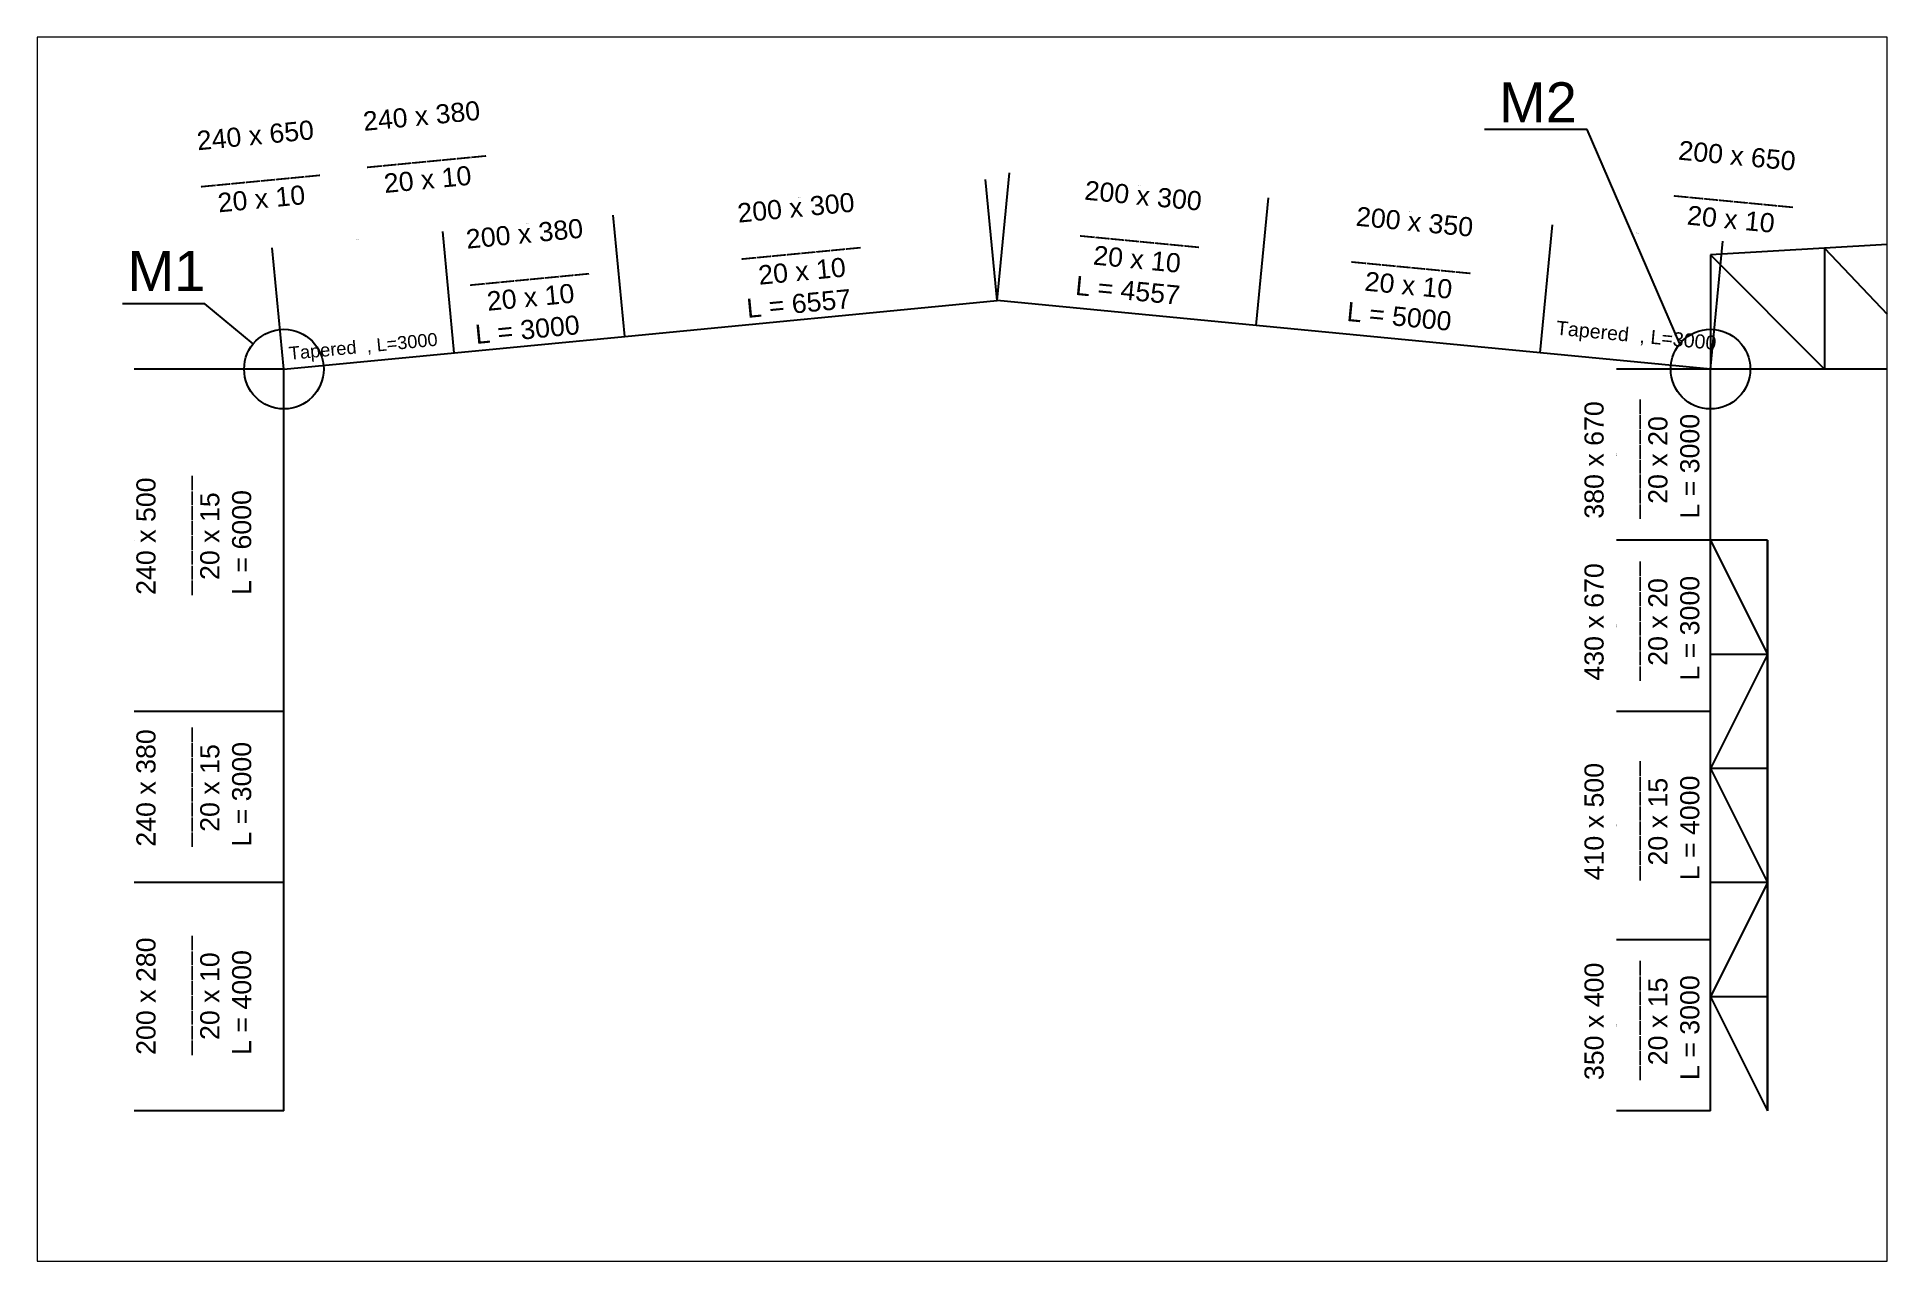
# Paper-space layout 'Layout2' of a CAD drawing. Header units: inches. Extents: x 0.4 to 16.2, y 0.2 to 10.6.
# The model-space entities are those that its viewports show. They can reach past a viewport. Long polylines and large blocks are cut down to what shows.
import ezdxf

# ---------------------------------------------------------------- set-up
doc = ezdxf.new("R2010")
doc.units = ezdxf.units.IN
doc.header["$LTSCALE"] = 100
doc.header["$MEASUREMENT"] = 0
for name, color, linetype in [('connection', 50, 'Continuous'), ('initial layout', 7, 'Continuous'), ('sections', 3, 'Continuous')]:
    doc.layers.add(name, color=color, linetype=linetype)
doc.layers.add('viewports', color=7, linetype='Continuous', plot=False)
doc.styles.get("Standard").update_dxf_attribs({"font": 'arial.ttf'})
doc.dimstyles.new('section', dxfattribs={"dimtxt": 1e-05, "dimasz": 15, "dimexe": 0.0625, "dimexo": 0.0625, "dimgap": 10, "dimtad": 0, "dimtoh": 1, "dimzin": 0, "dimdsep": 46, "dimtxsty": 'Standard', "dimblk": 'OBLIQUE', "dimcen": 0.09, "dimsd1": 1, "dimsd2": 1, "dimclrd": 256, "dimclre": 256, "dimclrt": 256, "dimadec": 0, "dimazin": 0, "dimtfac": 1, "dimtofl": 0, "dimtmove": 0, "dimatfit": 3, "dimfxl": 1, "dimtfillclr": 256, "dimtolj": 1, "dimtzin": 0, "dimlwe": -1, "dimarcsym": 0})

# ---------------------------------------------------------------- blocks, each defined once
blk = doc.blocks.new('*D27')
at = {"layer": 'Defpoints', "color": 0}
for p in [(539552, 247370), (542177, 247370), (542177, 243370)]:
    blk.add_point(p, dxfattribs=at)
at = {"layer": 'sections', "transparency": 16777216}
for p, q in [((542177, 247370), (539552, 247370)), ((542177, 243370), (539552, 243370))]:
    blk.add_line(p, q, dxfattribs=at)
at = {"layer": 'sections', "transparency": 16777216, "insert": (539552, 245370), "char_height": 0.00001, "attachment_point": 5, "rotation": 90}
blk.add_mtext('\\A1;4000.00', dxfattribs=at)
blk = doc.blocks.new('_Oblique')
at = {"color": 0, "linetype": 'ByBlock', "lineweight": -2}
blk.add_line((-0.5, -0.5), (0.5, 0.5), dxfattribs=at)
blk = doc.blocks.new('*D28')
at = {"layer": 'Defpoints', "color": 0}
for p in [(544959, 258782), (545163, 256657), (542177, 256370)]:
    blk.add_point(p, dxfattribs=at)
at = {"layer": 'sections', "transparency": 16777216}
for p, q in [((545163, 256657), (544959, 258782)), ((542177, 256370), (541973, 258496))]:
    blk.add_line(p, q, dxfattribs=at)
at = {"layer": 'sections', "transparency": 16777216, "insert": (543466, 258639), "char_height": 10, "attachment_point": 5, "rotation": 5.4836}
blk.add_mtext('\\A1;3000.00', dxfattribs=at)
blk = doc.blocks.new('*D29')
at = {"layer": 'Defpoints', "color": 0}
for p in [(547946, 259069), (548150, 256944), (545163, 256657)]:
    blk.add_point(p, dxfattribs=at)
at = {"layer": 'sections', "transparency": 16777216}
for p, q in [((548150, 256944), (547946, 259069)), ((545163, 256657), (544959, 258782))]:
    blk.add_line(p, q, dxfattribs=at)
at = {"layer": 'sections', "transparency": 16777216, "insert": (546452, 258926), "char_height": 10, "attachment_point": 5, "rotation": 5.4836}
blk.add_mtext('\\A1;3000.00', dxfattribs=at)
blk = doc.blocks.new('*D30')
at = {"layer": 'Defpoints', "color": 0}
for p in [(554473, 259696), (554677, 257570), (548150, 256944)]:
    blk.add_point(p, dxfattribs=at)
at = {"layer": 'sections', "transparency": 16777216}
for p, q in [((554677, 257570), (554473, 259696)), ((548150, 256944), (547946, 259069))]:
    blk.add_line(p, q, dxfattribs=at)
at = {"layer": 'sections', "transparency": 16777216, "insert": (551209, 259382), "char_height": 10, "attachment_point": 5, "rotation": 5.4836}
blk.add_mtext('\\A1;6557.47', dxfattribs=at)
blk = doc.blocks.new('*D31')
at = {"layer": 'Defpoints', "color": 0}
for p in [(559429, 259374), (554677, 257570), (559214, 257135)]:
    blk.add_point(p, dxfattribs=at)
at = {"layer": 'sections', "transparency": 16777216}
for p, q in [((554677, 257570), (554892, 259810)), ((559214, 257135), (559429, 259374))]:
    blk.add_line(p, q, dxfattribs=at)
at = {"layer": 'sections', "transparency": 16777216, "insert": (557160, 259592), "char_height": 10, "attachment_point": 5, "rotation": 354.5164}
blk.add_mtext('\\A1;4557.47', dxfattribs=at)
blk = doc.blocks.new('*D32')
at = {"layer": 'Defpoints', "color": 0}
for p in [(564406, 258896), (559214, 257135), (564191, 256657)]:
    blk.add_point(p, dxfattribs=at)
at = {"layer": 'sections', "transparency": 16777216}
for p, q in [((559214, 257135), (559429, 259374)), ((564191, 256657), (564406, 258896))]:
    blk.add_line(p, q, dxfattribs=at)
at = {"layer": 'sections', "transparency": 16777216, "insert": (561917, 259135), "char_height": 10, "attachment_point": 5, "rotation": 354.5164}
blk.add_mtext('\\A1;5000.00', dxfattribs=at)
blk = doc.blocks.new('*D33')
at = {"layer": 'Defpoints', "color": 0}
for p in [(567392, 258610), (564191, 256657), (567177, 256370)]:
    blk.add_point(p, dxfattribs=at)
at = {"layer": 'sections', "transparency": 16777216}
for p, q in [((564191, 256657), (564406, 258896)), ((567177, 256370), (567392, 258610))]:
    blk.add_line(p, q, dxfattribs=at)
at = {"layer": 'sections', "transparency": 16777216, "insert": (565899, 258753), "char_height": 10, "attachment_point": 5, "rotation": 354.5164}
blk.add_mtext('\\A1;3000.00', dxfattribs=at)
blk = doc.blocks.new('*D34')
at = {"layer": 'Defpoints', "color": 0}
for p in [(565532, 246370), (567177, 246370), (567177, 243370)]:
    blk.add_point(p, dxfattribs=at)
at = {"layer": 'sections', "transparency": 16777216}
for p, q in [((567177, 246370), (565532, 246370)), ((567177, 243370), (565532, 243370))]:
    blk.add_line(p, q, dxfattribs=at)
at = {"layer": 'sections', "transparency": 16777216, "insert": (565532, 244870), "char_height": 10, "attachment_point": 5, "rotation": 90}
blk.add_mtext('\\A1;3000.00', dxfattribs=at)
blk = doc.blocks.new('*D35')
at = {"layer": 'Defpoints', "color": 0}
for p in [(565532, 250370), (567177, 250370), (567177, 246370)]:
    blk.add_point(p, dxfattribs=at)
at = {"layer": 'sections', "transparency": 16777216}
for p, q in [((567177, 250370), (565532, 250370)), ((567177, 246370), (565532, 246370))]:
    blk.add_line(p, q, dxfattribs=at)
at = {"layer": 'sections', "transparency": 16777216, "insert": (565532, 248370), "char_height": 10, "attachment_point": 5, "rotation": 90}
blk.add_mtext('\\A1;4000.00', dxfattribs=at)
blk = doc.blocks.new('*D36')
at = {"layer": 'Defpoints', "color": 0}
for p in [(565532, 253370), (567177, 253370), (567177, 250370)]:
    blk.add_point(p, dxfattribs=at)
at = {"layer": 'sections', "transparency": 16777216}
for p, q in [((567177, 253370), (565532, 253370)), ((567177, 250370), (565532, 250370))]:
    blk.add_line(p, q, dxfattribs=at)
at = {"layer": 'sections', "transparency": 16777216, "insert": (565532, 251870), "char_height": 10, "attachment_point": 5, "rotation": 90}
blk.add_mtext('\\A1;3000.00', dxfattribs=at)
blk = doc.blocks.new('*D37')
at = {"layer": 'Defpoints', "color": 0}
for p in [(565532, 256370), (567177, 256370), (567177, 253370)]:
    blk.add_point(p, dxfattribs=at)
at = {"layer": 'sections', "transparency": 16777216}
for p, q in [((567177, 256370), (565532, 256370)), ((567177, 253370), (565532, 253370))]:
    blk.add_line(p, q, dxfattribs=at)
at = {"layer": 'sections', "transparency": 16777216, "insert": (565532, 254870), "char_height": 10, "attachment_point": 5, "rotation": 90}
blk.add_mtext('\\A1;3000.00', dxfattribs=at)
blk = doc.blocks.new('*D50')
at = {"layer": 'Defpoints', "color": 0}
for p in [(539552, 256370), (542177, 256370), (542177, 250370)]:
    blk.add_point(p, dxfattribs=at)
at = {"layer": 'sections', "transparency": 16777216}
for p, q in [((542177, 256370), (539552, 256370)), ((542177, 250370), (539552, 250370))]:
    blk.add_line(p, q, dxfattribs=at)
at = {"layer": 'sections', "transparency": 16777216, "insert": (539552, 253370), "char_height": 10, "attachment_point": 5, "rotation": 90}
blk.add_mtext('\\A1;6000.00', dxfattribs=at)

msp = doc.modelspace()

# ---------------------------------------------------------------- linework, layer by layer
at = {"layer": 'connection'}
for p, q in [((565015.02, 260567.715), (563218.637, 260567.715)), ((566638.426, 256813.168), (565015.02, 260567.715)), ((540789.078, 257511.481), (539348.45, 257511.481)), ((541638.426, 256813.168), (540789.078, 257511.481))]:
    msp.add_line(p, q, dxfattribs=at)
for centre in [(542176.999, 256370.366), (567176.999, 256370.366)]:
    msp.add_circle(centre, 697.234, dxfattribs=at)
at = {"layer": 'initial layout'}
for p, q in [((587176.999, 259570.366), (567176.999, 258370.366)), ((569176.999, 258490.366), (569176.999, 256370.366)), ((569176.999, 258490.366), (571176.999, 256370.366)), ((567176.999, 258370.366), (567176.999, 256370.366)), ((567176.999, 258370.366), (569176.999, 256370.366)), ((548149.541, 256943.73), (554676.999, 257570.366)), ((559213.61, 257134.851), (554676.999, 257570.366)), ((564190.728, 256657.048), (559213.61, 257134.851)), ((545163.27, 256657.048), (548149.541, 256943.73)), ((542176.999, 256370.366), (545163.27, 256657.048)), ((567176.999, 256370.366), (564190.728, 256657.048)), ((542176.999, 250370.366), (542176.999, 256370.366)), ((607176.999, 256370.366), (567176.999, 256370.366)), ((567176.999, 253370.366), (567176.999, 256370.366)), ((568176.999, 253370.366), (567176.999, 253370.366)), ((567176.999, 253370.366), (568176.999, 251370.366)), ((567176.999, 250370.366), (567176.999, 253370.366)), ((568176.999, 253370.366), (568176.999, 243370.366)), ((568176.999, 243370.366), (568176.999, 253370.366)), ((568176.999, 251370.366), (567176.999, 251370.366)), ((568176.999, 251370.366), (567176.999, 249370.366)), ((542176.999, 247370.366), (542176.999, 250370.366)), ((567176.999, 246370.366), (567176.999, 250370.366)), ((568176.999, 249370.366), (567176.999, 249370.366)), ((567176.999, 249370.366), (568176.999, 247370.366)), ((542176.999, 243370.366), (542176.999, 247370.366)), ((568176.999, 247370.366), (567176.999, 247370.366)), ((568176.999, 247370.366), (567176.999, 245370.366)), ((567176.999, 243370.366), (567176.999, 246370.366)), ((568176.999, 245370.366), (567176.999, 245370.366)), ((567176.999, 245370.366), (568176.999, 243370.366))]:
    msp.add_line(p, q, dxfattribs=at)

# ---------------------------------------------------------------- texts
at = {"layer": 'connection'}
for s, p in [('M2', (563472.7, 260694.296)), ('M1', (539436.294, 257739.704))]:
    msp.add_text(s, height=702.7444, dxfattribs=at).set_placement(p)
at = {"layer": 'sections'}
for height, rotation, p in [(246.10008, 354.5164096, (564462.167, 256974.898)), (228.35228, 5.4835904, (542275.231, 256531.571))]:
    msp.add_text('Tapered  , L=3000', height=height, rotation=rotation, dxfattribs=at).set_placement(p)
at = {"layer": 'sections', "char_height": 335.3927, "attachment_point": 1}
for s, insert, rotation in [('240 x 380\\P________\\P  20 x 10', (543547.638, 260878.202), 5.4835904), ('240 x 650\\P________\\P  20 x 10', (540635.166, 260538.534), 5.4835904), ('200 x 650\\P________\\P  20 x 10', (566635.28, 260376.675), 354.5164096), ('200 x 300\\P________\\P  20 x 10\\PL = 6557', (550109.236, 259270.215), 5.4835904), ('200 x 300\\P________\\P  20 x 10\\PL = 4557', (556227.92, 259675.51), 354.5164096), ('200 x 350\\P________\\P  20 x 10\\PL = 5000', (560984.784, 259218.851), 354.5164096), ('200 x 380\\P________\\P  20 x 10\\PL = 3000', (545352.371, 258813.556), 5.4835904), ('380 x 670\\P________\\P  20 x 20\\PL = 3000', (564969.051, 253749.09), 90), ('240 x 500\\P________\\P  20 x 15\\PL = 6000', (539591.084, 252413.866), 90), ('430 x 670\\P________\\P  20 x 20\\PL = 3000', (564969.051, 250910.424), 90), ('240 x 380\\P________\\P  20 x 15\\PL = 3000', (539591.084, 248000.431), 90), ('410 x 500\\P________\\P  20 x 15\\PL = 4000', (564969.051, 247410.424), 90), ('200 x 280\\P________\\P  20 x 10\\PL = 4000', (539591.084, 244351.954), 90), ('350 x 400\\P________\\P  20 x 15\\PL = 3000', (564969.051, 243910.424), 90)]:
    msp.add_mtext_dynamic_manual_height_columns(s, width=2043.53838, gutter_width=1676.963, heights=[0], dxfattribs=dict(at, insert=insert, rotation=rotation))

# ---------------------------------------------------------------- dimensions: what is measured, and where the dimension line sits
at = {"layer": 'sections'}
for p1, p2, distance, picture, middle in [((554676.999, 257570.366), (559213.61, 257134.851), 2249.442, '*D31', (557160.263, 259591.757)), ((548149.541, 256943.73), (554676.999, 257570.366), 2135.065, '*D30', (551209.242, 259382.342)), ((559213.61, 257134.851), (564190.728, 256657.048), 2249.505, '*D32', (561917.134, 259135.16)), ((545163.27, 256657.048), (548149.541, 256943.73), 2135.002, '*D29', (546452.383, 258925.621)), ((542176.999, 256370.366), (545163.27, 256657.048), 2134.94, '*D28', (543466.118, 258638.877)), ((564190.728, 256657.048), (567176.999, 256370.366), 2249.567, '*D33', (565898.834, 258752.98))]:
    dim = msp.add_aligned_dim(p1=p1, p2=p2, distance=distance, dimstyle='section', override={"dimtxt": 10}, dxfattribs=at)
    dim.commit()
    dim.dimension.update_dxf_attribs({"geometry": picture, "text_midpoint": middle})
for base, p1, p2, picture, middle in [((539551.954, 256370.366), (542176.999, 250370.366), (542176.999, 256370.366), '*D50', (539551.954, 253370.366)), ((565532.278, 256370.366), (567176.999, 253370.366), (567176.999, 256370.366), '*D37', (565532.278, 254870.366)), ((565532.34, 253370.366), (567176.999, 250370.366), (567176.999, 253370.366), '*D36', (565532.34, 251870.366)), ((565532.403, 250370.366), (567176.999, 246370.366), (567176.999, 250370.366), '*D35', (565532.403, 248370.366)), ((565532.465, 246370.366), (567176.999, 243370.366), (567176.999, 246370.366), '*D34', (565532.465, 244870.366))]:
    dim = msp.add_linear_dim(base=base, p1=p1, p2=p2, angle=90, dimstyle='section', override={"dimtxt": 10}, dxfattribs=at)
    dim.commit()
    dim.dimension.update_dxf_attribs({"geometry": picture, "text_midpoint": middle})
dim = msp.add_linear_dim(base=(539552.016, 247370.366), p1=(542176.999, 243370.366), p2=(542176.999, 247370.366), angle=90, dimstyle='section', dxfattribs=at)
dim.commit()
dim.dimension.update_dxf_attribs({"geometry": '*D27', "text_midpoint": (539552.016, 245370.366)})

psp = doc.layouts.new('Layout2')

# ---------------------------------------------------------------- viewports
at = {"layer": 'viewports', "view_target_point": (555448.426, 251379.852)}
psp.add_viewport(center=(8.342, 5.403), size=(15.803, 10.45618), view_center_point=(-1387.591, 84.643), view_height=21451.46328, dxfattribs=at)

doc.saveas('drawing.dxf')
